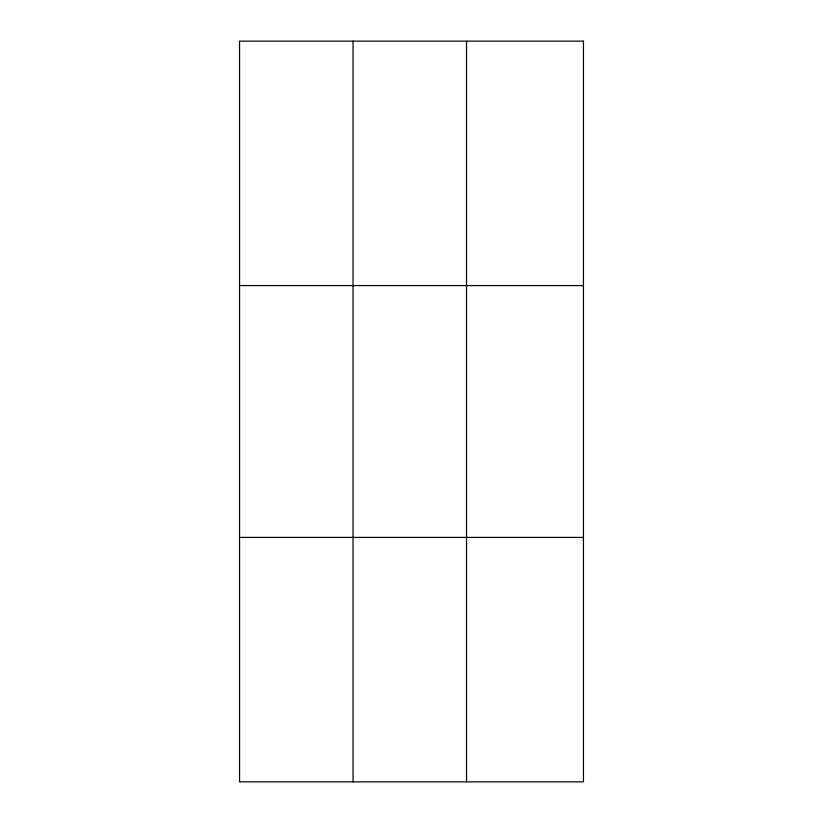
<?xml version="1.0" encoding="UTF-8"?>
<svg xmlns="http://www.w3.org/2000/svg" width="823" height="823" viewBox="0 0 823 823"><rect width="100%" height="100%" fill="white"/><g stroke="black" fill="none" stroke-linecap="round" stroke-linejoin="round"><path stroke-width="1.23" d="M353.036 781.85L353.036 41.15M466.528 781.85L466.528 41.15M239.544 285.581L583.456 285.581M239.544 537.419L583.456 537.419M583.456 41.15L583.456 781.85L239.544 781.85L239.544 41.15L583.456 41.15"/></g></svg>
